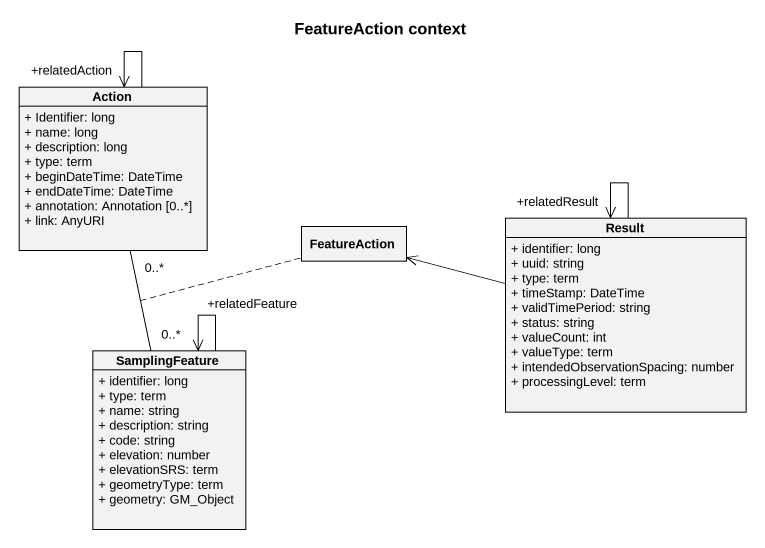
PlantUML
@startuml
title FeatureAction context
hide circle
hide empty members
skinparam classAttributeIconSize 0
class "Action" as Action_ {
  + Identifier: long
  + name: long
  + description: long
  + type: term
  + beginDateTime: DateTime
  + endDateTime: DateTime
  + annotation: Annotation [0..*]
  + link: AnyURI
}
class FeatureAction
class Result {
  + identifier: long
  + uuid: string
  + type: term
  + timeStamp: DateTime
  + validTimePeriod: string
  + status: string
  + valueCount: int
  + valueType: term
  + intendedObservationSpacing: number
  + processingLevel: term
}
class SamplingFeature {
  + identifier: long
  + type: term
  + name: string
  + description: string
  + code: string
  + elevation: number
  + elevationSRS: term
  + geometryType: term
  + geometry: GM_Object
}
Action_ --> "+relatedAction" Action_
Action_ "0..*" -- "0..*" SamplingFeature
(Action_, SamplingFeature) .. FeatureAction
Result -left-> FeatureAction
Result --> "+relatedResult" Result
SamplingFeature --> "+relatedFeature" SamplingFeature
@enduml
